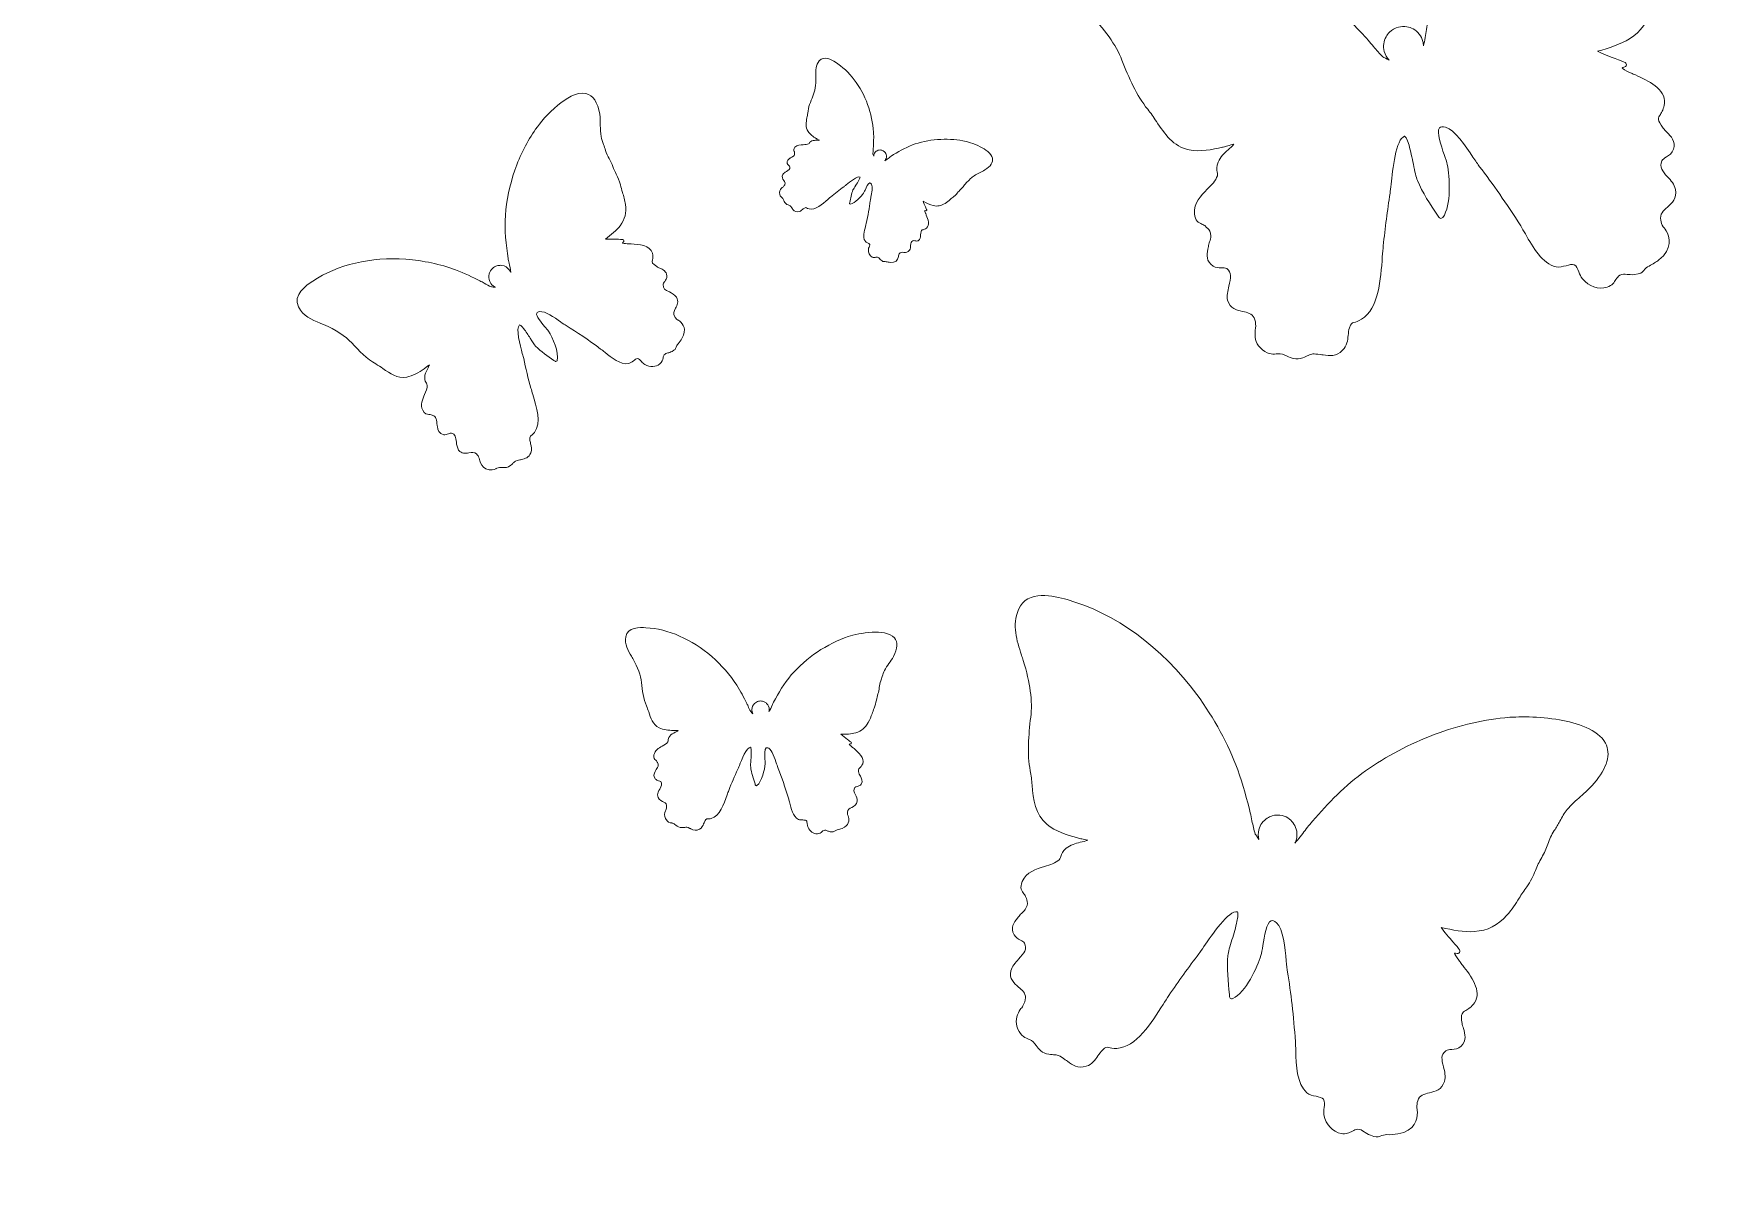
# Model space of a CAD drawing. Extents: x 245 to 764, y -945 to -55.
# Drawn here: x 309.4 to 417.1, y -806.2 to -732.3 of the extents above; entities that cross this region are included whole.
import ezdxf

# ---------------------------------------------------------------- set-up
doc = ezdxf.new("R2010")
doc.units = 0
doc.header["$MEASUREMENT"] = 0
doc.layers.add('Layer 1', color=7, linetype='Continuous', lineweight=0)

msp = doc.modelspace()

# ---------------------------------------------------------------- linework, layer by layer
at = {"layer": 'Layer 1'}
for points, knots in [([(632.82, -55.42), (632.82, -55.42), (373.36, -55.42), (373.36, -55.42), (373.36, -55.42), (244.72, -238.02), (244.72, -238.02), (244.72, -238.02), (244.72, -944.58), (244.72, -944.58), (244.72, -944.58), (764.28, -944.58), (764.28, -944.58), (764.28, -944.58), (764.28, -238.18), (764.28, -238.18), (764.28, -238.18), (632.82, -55.42), (632.82, -55.42)], [0, 0, 0, 0, 1, 1, 1, 2, 2, 2, 3, 3, 3, 4, 4, 4, 5, 5, 5, 6, 6, 6, 6]), ([(414.74, -743.5), (414.47, -743.74), (414.24, -743.95), (414.31, -744.35), (414.34, -744.49), (414.39, -744.63), (414.47, -744.77), (414.47, -744.77), (414.47, -744.77), (414.47, -744.77), (414.48, -744.78), (414.57, -744.87), (414.66, -745.03), (414.88, -745.42), (415.11, -746.18), (414.19, -746.91), (414.02, -747.04), (413.81, -747.17), (413.56, -747.3), (413.42, -747.37), (413.31, -747.47), (413.22, -747.58), (413.22, -747.59), (413.22, -747.59), (413.22, -747.59), (413.09, -747.75), (413.02, -747.8), (412.62, -747.85), (412.42, -747.87), (412.26, -747.85), (412.14, -747.84), (411.97, -747.82), (411.86, -747.8), (411.67, -747.9), (411.57, -747.95), (411.51, -748.05), (411.43, -748.17), (411.32, -748.34), (411.18, -748.56), (410.86, -748.66), (410.3, -748.83), (409.69, -748.63), (409.27, -748.12), (409.16, -747.99), (409.1, -747.83), (409.04, -747.68), (408.96, -747.48), (408.89, -747.3), (408.73, -747.22), (408.62, -747.17), (408.42, -747.22), (408.22, -747.28), (408, -747.33), (407.77, -747.4), (407.57, -747.35), (406.68, -747.15), (406.08, -746.09), (405.59, -745.23), (405.48, -745.05), (405.38, -744.87), (405.29, -744.72), (404.36, -743.26), (403.5, -742.01), (402.64, -740.9), (402.52, -740.74), (402.38, -740.53), (402.21, -740.28), (401.74, -739.57), (401.02, -738.49), (400.45, -738.36), (400.26, -738.32), (400.13, -738.33), (400.06, -738.4), (399.84, -738.65), (400.16, -739.56), (400.36, -740.11), (400.45, -740.37), (400.53, -740.6), (400.56, -740.75), (400.71, -741.54), (400.84, -743.42), (400.27, -744.17), (400.23, -744.22), (400.16, -744.24), (400.1, -744.22), (400.07, -744.21), (400.04, -744.19), (400.02, -744.16), (400.02, -744.16), (399.93, -744.03), (399.93, -744.03), (399.47, -743.34), (398.95, -742.56), (398.63, -741.79), (398.54, -741.59), (398.46, -741.2), (398.37, -740.74), (398.29, -740.34), (398.19, -739.88), (398.09, -739.52), (397.94, -739.03), (397.84, -738.95), (397.82, -738.94), (397.82, -738.94), (397.82, -738.94), (397.81, -738.94), (397.24, -739.07), (397.03, -741.14), (396.94, -742.02), (396.91, -742.27), (396.89, -742.47), (396.87, -742.61), (396.7, -743.71), (396.55, -744.85), (396.43, -746), (396.41, -746.2), (396.39, -746.45), (396.37, -746.7), (396.27, -748.13), (396.14, -750.07), (395.03, -750.73), (394.81, -750.87), (394.65, -750.91), (394.54, -750.94), (394.39, -750.98), (394.35, -750.99), (394.25, -751.28), (394.2, -751.43), (394.18, -751.59), (394.17, -751.77), (394.14, -752.08), (394.1, -752.44), (393.81, -752.73), (393.4, -753.15), (392.99, -753.09), (392.55, -753.03), (392.49, -753.02), (392.44, -753.02), (392.38, -753.01), (391.87, -752.94), (391.86, -752.95), (391.6, -753.06), (391.51, -753.1), (391.4, -753.15), (391.24, -753.21), (390.81, -753.37), (390.5, -753.23), (390.23, -753.1), (390.03, -753.01), (389.86, -752.93), (389.63, -752.95), (389.63, -752.95), (389.63, -752.95), (389.63, -752.95), (389.6, -752.95), (389.56, -752.95), (389.53, -752.96), (389.53, -752.96), (389.53, -752.96), (389.53, -752.96), (389.27, -753), (388.92, -753), (388.49, -752.56), (388.18, -752.25), (388.15, -751.8), (388.17, -751.5), (388.19, -751.39), (388.2, -751.28), (388.21, -751.19), (388.21, -751.19), (388.21, -751.18), (388.21, -751.18), (388.21, -750.98), (388.18, -750.8), (388.11, -750.65), (387.96, -750.35), (387.68, -750.29), (387.36, -750.23), (386.98, -750.15), (386.55, -750.05), (386.4, -749.51), (386.33, -749.23), (386.41, -748.91), (386.48, -748.59), (386.62, -748.06), (386.68, -747.71), (386.34, -747.47), (386.26, -747.42), (386.13, -747.42), (385.99, -747.42), (385.82, -747.42), (385.63, -747.42), (385.47, -747.31), (384.99, -747), (385.06, -746.6), (385.13, -746.22), (385.14, -746.16), (385.15, -746.11), (385.16, -746.05), (385.18, -745.94), (385.21, -745.84), (385.24, -745.74), (385.28, -745.62), (385.32, -745.49), (385.32, -745.38), (385.32, -745.06), (385.23, -744.98), (385.1, -744.86), (385.06, -744.83), (385.02, -744.79), (384.97, -744.74), (384.91, -744.67), (384.84, -744.64), (384.74, -744.6), (384.54, -744.51), (384.29, -744.4), (384.26, -743.93), (384.21, -743.24), (384.68, -742.77), (385.09, -742.35), (385.37, -742.07), (385.63, -741.8), (385.74, -741.49), (385.77, -741.41), (385.75, -741.35), (385.73, -741.25), (385.7, -741.09), (385.66, -740.9), (385.79, -740.6), (385.93, -740.26), (386.18, -740.03), (386.43, -739.81), (386.56, -739.69), (386.68, -739.58), (386.79, -739.45), (386.67, -739.47), (386.53, -739.52), (386.41, -739.56), (386.31, -739.59), (386.21, -739.63), (386.12, -739.64), (386.12, -739.64), (386.07, -739.65), (386.07, -739.65), (385.42, -739.79), (384.6, -739.96), (383.93, -739.82), (382.89, -739.6), (382.34, -738.78), (381.81, -737.98), (381.62, -737.7), (381.45, -737.44), (381.25, -737.2), (380.53, -736.32), (380.03, -735.16), (379.59, -734.04), (379.2, -733.03), (378.49, -732.05), (377.38, -730.96), (377.29, -730.87), (377.19, -730.78), (377.1, -730.69), (376.36, -729.99), (375.6, -729.26), (375.49, -728.13), (375.36, -726.63), (377.16, -726.22), (378.02, -726.02), (381.23, -725.29), (385.08, -725.83), (388.6, -727.49), (390.39, -728.34), (392, -729.39), (393.36, -730.62), (394.14, -731.31), (394.86, -732.08), (395.46, -732.75), (395.57, -732.88), (395.69, -733.02), (395.8, -733.15), (396, -733.39), (396.19, -733.63), (396.41, -733.83), (396.47, -733.86), (396.64, -733.95), (396.81, -734.03), (396.66, -733.88), (396.55, -733.69), (396.49, -733.47), (396.41, -733.13), (396.46, -732.8), (396.61, -732.52), (396.67, -732.42), (396.74, -732.32), (396.83, -732.23), (396.99, -732.08), (397.19, -731.96), (397.42, -731.9), (397.59, -731.86), (397.77, -731.85), (397.94, -731.88), (398.09, -731.9), (398.23, -731.95), (398.36, -732.02), (398.65, -732.19), (398.89, -732.47), (398.98, -732.83), (399, -732.92), (399.02, -733.02), (399.02, -733.12), (399.12, -732.78), (399.17, -732.37), (399.22, -732.06), (399.24, -731.86), (399.27, -731.69), (399.3, -731.55), (399.64, -730.04), (400.05, -728.43), (400.75, -726.94), (401.45, -725.45), (402.42, -723.95), (403.56, -722.62), (404.7, -721.28), (406.02, -720.08), (407.38, -719.17), (408.06, -718.72), (409.32, -718.03), (410.65, -717.58), (411.73, -717.22), (413.19, -716.92), (414.06, -717.5), (414.74, -717.96), (414.95, -718.88), (414.66, -720.22), (414.57, -720.63), (414.42, -721.03), (414.28, -721.41), (414.14, -721.79), (413.99, -722.18), (413.91, -722.58), (413.85, -722.88), (413.85, -723.18), (413.85, -723.51), (413.84, -723.74), (413.84, -723.98), (413.82, -724.23), (413.78, -724.58), (413.82, -724.89), (413.86, -725.23), (413.9, -725.53), (413.95, -725.85), (413.93, -726.2), (413.91, -726.53), (413.93, -726.85), (413.96, -727.15), (414, -727.54), (414.03, -727.95), (413.97, -728.39), (413.93, -728.69), (413.9, -728.99), (413.88, -729.28), (413.85, -729.73), (413.81, -730.19), (413.7, -730.66), (413.49, -731.55), (413.05, -732.19), (412.31, -732.65), (411.72, -733.02), (410.98, -733.25), (410.24, -733.46), (410.54, -733.61), (411.07, -733.82), (411.37, -733.93), (411.67, -734.04), (411.9, -734.13), (412.02, -734.19), (412.09, -734.23), (412.12, -734.32), (412.08, -734.4), (412.06, -734.43), (412.03, -734.45), (411.99, -734.47), (411.89, -734.5), (411.85, -734.53), (411.83, -734.54), (411.87, -734.6), (412.03, -734.7), (412.31, -734.82), (412.35, -734.84), (412.39, -734.85), (412.42, -734.87), (412.5, -734.91), (412.59, -734.95), (412.69, -734.99), (413.47, -735.35), (414.66, -735.89), (414.55, -736.82), (414.51, -737.17), (414.39, -737.37), (414.29, -737.53), (414.14, -737.77), (414.07, -737.88), (414.48, -738.41), (414.54, -738.5), (414.62, -738.58), (414.71, -738.67), (414.97, -738.94), (415.3, -739.27), (415.14, -739.78), (415.06, -740.04), (414.86, -740.16), (414.68, -740.27), (414.55, -740.35), (414.44, -740.42), (414.39, -740.53), (414.21, -740.93), (414.41, -741.18), (414.75, -741.55), (414.97, -741.79), (415.2, -742.04), (415.26, -742.37), (415.37, -742.94), (415.04, -743.24), (414.74, -743.5)], [0, 0, 0, 0, 1, 1, 1, 2, 2, 2, 3, 3, 3, 4, 4, 4, 5, 5, 5, 6, 6, 6, 7, 7, 7, 8, 8, 8, 9, 9, 9, 10, 10, 10, 11, 11, 11, 12, 12, 12, 13, 13, 13, 14, 14, 14, 15, 15, 15, 16, 16, 16, 17, 17, 17, 18, 18, 18, 19, 19, 19, 20, 20, 20, 21, 21, 21, 22, 22, 22, 23, 23, 23, 24, 24, 24, 25, 25, 25, 26, 26, 26, 27, 27, 27, 28, 28, 28, 29, 29, 29, 30, 30, 30, 31, 31, 31, 32, 32, 32, 33, 33, 33, 34, 34, 34, 35, 35, 35, 36, 36, 36, 37, 37, 37, 38, 38, 38, 39, 39, 39, 40, 40, 40, 41, 41, 41, 42, 42, 42, 43, 43, 43, 44, 44, 44, 45, 45, 45, 46, 46, 46, 47, 47, 47, 48, 48, 48, 49, 49, 49, 50, 50, 50, 51, 51, 51, 52, 52, 52, 53, 53, 53, 54, 54, 54, 55, 55, 55, 56, 56, 56, 57, 57, 57, 58, 58, 58, 59, 59, 59, 60, 60, 60, 61, 61, 61, 62, 62, 62, 63, 63, 63, 64, 64, 64, 65, 65, 65, 66, 66, 66, 67, 67, 67, 68, 68, 68, 69, 69, 69, 70, 70, 70, 71, 71, 71, 72, 72, 72, 73, 73, 73, 74, 74, 74, 75, 75, 75, 76, 76, 76, 77, 77, 77, 78, 78, 78, 79, 79, 79, 80, 80, 80, 81, 81, 81, 82, 82, 82, 83, 83, 83, 84, 84, 84, 85, 85, 85, 86, 86, 86, 87, 87, 87, 88, 88, 88, 89, 89, 89, 90, 90, 90, 91, 91, 91, 92, 92, 92, 93, 93, 93, 94, 94, 94, 95, 95, 95, 96, 96, 96, 97, 97, 97, 98, 98, 98, 99, 99, 99, 100, 100, 100, 101, 101, 101, 102, 102, 102, 103, 103, 103, 104, 104, 104, 105, 105, 105, 106, 106, 106, 107, 107, 107, 108, 108, 108, 109, 109, 109, 110, 110, 110, 111, 111, 111, 112, 112, 112, 113, 113, 113, 114, 114, 114, 115, 115, 115, 116, 116, 116, 117, 117, 117, 118, 118, 118, 119, 119, 119, 120, 120, 120, 121, 121, 121, 122, 122, 122, 123, 123, 123, 124, 124, 124, 125, 125, 125, 126, 126, 126, 127, 127, 127, 128, 128, 128, 129, 129, 129, 130, 130, 130, 131, 131, 131, 132, 132, 132, 133, 133, 133, 134, 134, 134, 135, 135, 135, 136, 136, 136, 137, 137, 137, 138, 138, 138, 139, 139, 139, 140, 140, 140, 141, 141, 141, 141]), ([(370.76, -741.11), (370.65, -741.18), (370.52, -741.24), (370.4, -741.3), (370.29, -741.35), (370.17, -741.41), (370.06, -741.48), (369.98, -741.53), (369.91, -741.6), (369.83, -741.67), (369.78, -741.73), (369.73, -741.78), (369.67, -741.83), (369.58, -741.9), (369.52, -741.98), (369.45, -742.07), (369.39, -742.15), (369.33, -742.23), (369.25, -742.3), (369.17, -742.38), (369.1, -742.45), (369.04, -742.53), (368.96, -742.63), (368.88, -742.73), (368.76, -742.81), (368.68, -742.87), (368.61, -742.93), (368.54, -743), (368.43, -743.09), (368.32, -743.19), (368.19, -743.27), (367.94, -743.42), (367.7, -743.47), (367.42, -743.41), (367.21, -743.36), (366.99, -743.24), (366.77, -743.12), (366.81, -743.23), (366.88, -743.39), (366.92, -743.49), (366.96, -743.58), (367, -743.65), (367.01, -743.69), (367.02, -743.72), (367, -743.74), (366.98, -743.75), (366.97, -743.76), (366.95, -743.75), (366.94, -743.75), (366.91, -743.73), (366.9, -743.73), (366.89, -743.73), (366.88, -743.75), (366.9, -743.81), (366.93, -743.9), (366.94, -743.91), (366.95, -743.93), (366.95, -743.94), (366.96, -743.96), (366.97, -743.99), (366.98, -744.02), (367.08, -744.28), (367.23, -744.67), (366.99, -744.86), (366.91, -744.93), (366.83, -744.95), (366.77, -744.96), (366.69, -744.98), (366.65, -744.99), (366.62, -745.2), (366.61, -745.24), (366.61, -745.28), (366.61, -745.32), (366.61, -745.44), (366.61, -745.59), (366.46, -745.67), (366.38, -745.7), (366.31, -745.69), (366.25, -745.67), (366.2, -745.66), (366.16, -745.65), (366.12, -745.67), (365.99, -745.72), (365.98, -745.82), (365.97, -745.98), (365.97, -746.08), (365.96, -746.19), (365.9, -746.28), (365.8, -746.44), (365.66, -746.43), (365.53, -746.42), (365.42, -746.41), (365.32, -746.41), (365.24, -746.52), (365.22, -746.55), (365.2, -746.6), (365.18, -746.65), (365.18, -746.65), (365.18, -746.65), (365.18, -746.65), (365.18, -746.65), (365.18, -746.69), (365.17, -746.75), (365.13, -746.89), (365.01, -747.11), (364.64, -747.07), (364.57, -747.06), (364.49, -747.05), (364.4, -747.02), (364.36, -747), (364.31, -747), (364.26, -747.01), (364.26, -747.01), (364.26, -747.01), (364.26, -747.01), (364.2, -747.01), (364.17, -747.01), (364.07, -746.93), (364.02, -746.89), (363.99, -746.85), (363.96, -746.82), (363.93, -746.78), (363.91, -746.75), (363.84, -746.73), (363.81, -746.72), (363.77, -746.73), (363.73, -746.74), (363.66, -746.75), (363.58, -746.77), (363.48, -746.72), (363.32, -746.63), (363.23, -746.45), (363.25, -746.24), (363.25, -746.18), (363.27, -746.13), (363.29, -746.09), (363.32, -746.02), (363.34, -745.96), (363.33, -745.91), (363.31, -745.87), (363.25, -745.84), (363.2, -745.81), (363.13, -745.77), (363.07, -745.74), (363.03, -745.68), (362.88, -745.43), (362.98, -745.06), (363.06, -744.75), (363.08, -744.69), (363.1, -744.62), (363.11, -744.57), (363.23, -744.03), (363.31, -743.55), (363.37, -743.1), (363.37, -743.04), (363.39, -742.96), (363.41, -742.87), (363.46, -742.6), (363.54, -742.19), (363.44, -742.03), (363.41, -741.98), (363.37, -741.95), (363.34, -741.95), (363.24, -741.96), (363.11, -742.24), (363.03, -742.41), (362.99, -742.49), (362.96, -742.56), (362.93, -742.6), (362.78, -742.81), (362.39, -743.27), (362.09, -743.31), (362.07, -743.31), (362.05, -743.3), (362.04, -743.28), (362.04, -743.27), (362.03, -743.26), (362.04, -743.25), (362.04, -743.25), (362.05, -743.2), (362.05, -743.2), (362.1, -742.94), (362.15, -742.65), (362.25, -742.4), (362.28, -742.34), (362.35, -742.23), (362.43, -742.1), (362.5, -741.99), (362.59, -741.87), (362.64, -741.76), (362.72, -741.62), (362.71, -741.58), (362.71, -741.57), (362.71, -741.57), (362.71, -741.57), (362.71, -741.57), (362.55, -741.47), (362.04, -741.89), (361.82, -742.07), (361.76, -742.12), (361.71, -742.16), (361.67, -742.19), (361.38, -742.4), (361.09, -742.63), (360.81, -742.86), (360.75, -742.9), (360.7, -742.95), (360.63, -743.01), (360.29, -743.31), (359.82, -743.72), (359.42, -743.62), (359.34, -743.6), (359.3, -743.58), (359.26, -743.56), (359.22, -743.53), (359.21, -743.53), (359.12, -743.57), (359.07, -743.59), (359.03, -743.63), (358.99, -743.66), (358.91, -743.73), (358.83, -743.8), (358.69, -743.8), (358.5, -743.8), (358.42, -743.7), (358.34, -743.59), (358.33, -743.57), (358.32, -743.56), (358.31, -743.54), (358.2, -743.41), (358.2, -743.41), (358.12, -743.38), (358.09, -743.37), (358.05, -743.35), (358, -743.33), (357.87, -743.27), (357.83, -743.17), (357.8, -743.08), (357.77, -743.01), (357.75, -742.96), (357.69, -742.91), (357.69, -742.91), (357.69, -742.91), (357.69, -742.91), (357.69, -742.9), (357.68, -742.9), (357.67, -742.89), (357.67, -742.89), (357.67, -742.89), (357.67, -742.89), (357.6, -742.84), (357.52, -742.76), (357.52, -742.56), (357.52, -742.42), (357.62, -742.31), (357.69, -742.25), (357.72, -742.23), (357.74, -742.21), (357.77, -742.19), (357.77, -742.19), (357.77, -742.19), (357.77, -742.19), (357.81, -742.14), (357.85, -742.09), (357.87, -742.04), (357.9, -741.94), (357.85, -741.87), (357.79, -741.78), (357.72, -741.67), (357.65, -741.56), (357.73, -741.4), (357.78, -741.32), (357.87, -741.26), (357.96, -741.21), (358.11, -741.12), (358.2, -741.05), (358.18, -740.92), (358.18, -740.89), (358.15, -740.86), (358.11, -740.83), (358.07, -740.79), (358.03, -740.75), (358.02, -740.69), (357.98, -740.51), (358.08, -740.44), (358.19, -740.36), (358.2, -740.35), (358.22, -740.34), (358.23, -740.33), (358.26, -740.31), (358.29, -740.3), (358.32, -740.28), (358.36, -740.26), (358.39, -740.24), (358.42, -740.22), (358.49, -740.14), (358.49, -740.11), (358.49, -740.05), (358.49, -740.03), (358.48, -740.01), (358.49, -739.99), (358.49, -739.96), (358.48, -739.94), (358.47, -739.91), (358.44, -739.84), (358.41, -739.76), (358.51, -739.65), (358.65, -739.48), (358.86, -739.48), (359.05, -739.48), (359.18, -739.47), (359.3, -739.47), (359.39, -739.43), (359.42, -739.41), (359.43, -739.4), (359.45, -739.37), (359.47, -739.33), (359.51, -739.28), (359.6, -739.24), (359.71, -739.19), (359.82, -739.2), (359.93, -739.2), (359.98, -739.2), (360.04, -739.21), (360.09, -739.2), (360.06, -739.18), (360.01, -739.16), (359.98, -739.14), (359.95, -739.12), (359.92, -739.11), (359.9, -739.09), (359.9, -739.09), (359.88, -739.08), (359.88, -739.08), (359.7, -738.97), (359.48, -738.82), (359.36, -738.64), (359.17, -738.35), (359.23, -738.04), (359.29, -737.74), (359.31, -737.64), (359.33, -737.54), (359.34, -737.44), (359.37, -737.08), (359.52, -736.7), (359.67, -736.35), (359.81, -736.03), (359.87, -735.65), (359.86, -735.15), (359.86, -735.11), (359.86, -735.07), (359.86, -735.02), (359.85, -734.7), (359.84, -734.36), (360.08, -734.08), (360.38, -733.71), (360.88, -734.02), (361.12, -734.17), (362.02, -734.73), (362.77, -735.72), (363.2, -736.89), (363.41, -737.49), (363.54, -738.09), (363.58, -738.67), (363.6, -739.01), (363.58, -739.34), (363.57, -739.63), (363.57, -739.69), (363.56, -739.74), (363.56, -739.8), (363.55, -739.9), (363.54, -740), (363.54, -740.09), (363.55, -740.11), (363.57, -740.17), (363.59, -740.23), (363.59, -740.16), (363.61, -740.09), (363.64, -740.03), (363.7, -739.93), (363.79, -739.87), (363.88, -739.84), (363.92, -739.83), (363.96, -739.82), (364, -739.82), (364.07, -739.82), (364.14, -739.84), (364.21, -739.88), (364.26, -739.91), (364.3, -739.95), (364.33, -739.99), (364.36, -740.03), (364.38, -740.07), (364.39, -740.12), (364.42, -740.22), (364.41, -740.34), (364.35, -740.44), (364.34, -740.47), (364.32, -740.49), (364.3, -740.52), (364.4, -740.46), (364.5, -740.38), (364.58, -740.32), (364.63, -740.28), (364.68, -740.25), (364.71, -740.22), (365.13, -739.96), (365.59, -739.68), (366.08, -739.5), (366.58, -739.32), (367.14, -739.2), (367.7, -739.15), (368.26, -739.11), (368.83, -739.13), (369.34, -739.23), (369.6, -739.28), (370.04, -739.41), (370.45, -739.61), (370.77, -739.77), (371.17, -740.03), (371.24, -740.36), (371.29, -740.62), (371.13, -740.87), (370.76, -741.11)], [0, 0, 0, 0, 1, 1, 1, 2, 2, 2, 3, 3, 3, 4, 4, 4, 5, 5, 5, 6, 6, 6, 7, 7, 7, 8, 8, 8, 9, 9, 9, 10, 10, 10, 11, 11, 11, 12, 12, 12, 13, 13, 13, 14, 14, 14, 15, 15, 15, 16, 16, 16, 17, 17, 17, 18, 18, 18, 19, 19, 19, 20, 20, 20, 21, 21, 21, 22, 22, 22, 23, 23, 23, 24, 24, 24, 25, 25, 25, 26, 26, 26, 27, 27, 27, 28, 28, 28, 29, 29, 29, 30, 30, 30, 31, 31, 31, 32, 32, 32, 33, 33, 33, 34, 34, 34, 35, 35, 35, 36, 36, 36, 37, 37, 37, 38, 38, 38, 39, 39, 39, 40, 40, 40, 41, 41, 41, 42, 42, 42, 43, 43, 43, 44, 44, 44, 45, 45, 45, 46, 46, 46, 47, 47, 47, 48, 48, 48, 49, 49, 49, 50, 50, 50, 51, 51, 51, 52, 52, 52, 53, 53, 53, 54, 54, 54, 55, 55, 55, 56, 56, 56, 57, 57, 57, 58, 58, 58, 59, 59, 59, 60, 60, 60, 61, 61, 61, 62, 62, 62, 63, 63, 63, 64, 64, 64, 65, 65, 65, 66, 66, 66, 67, 67, 67, 68, 68, 68, 69, 69, 69, 70, 70, 70, 71, 71, 71, 72, 72, 72, 73, 73, 73, 74, 74, 74, 75, 75, 75, 76, 76, 76, 77, 77, 77, 78, 78, 78, 79, 79, 79, 80, 80, 80, 81, 81, 81, 82, 82, 82, 83, 83, 83, 84, 84, 84, 85, 85, 85, 86, 86, 86, 87, 87, 87, 88, 88, 88, 89, 89, 89, 90, 90, 90, 91, 91, 91, 92, 92, 92, 93, 93, 93, 94, 94, 94, 95, 95, 95, 96, 96, 96, 97, 97, 97, 98, 98, 98, 99, 99, 99, 100, 100, 100, 101, 101, 101, 102, 102, 102, 103, 103, 103, 104, 104, 104, 105, 105, 105, 106, 106, 106, 107, 107, 107, 108, 108, 108, 109, 109, 109, 110, 110, 110, 111, 111, 111, 112, 112, 112, 113, 113, 113, 114, 114, 114, 115, 115, 115, 116, 116, 116, 117, 117, 117, 118, 118, 118, 119, 119, 119, 120, 120, 120, 121, 121, 121, 122, 122, 122, 123, 123, 123, 124, 124, 124, 125, 125, 125, 126, 126, 126, 127, 127, 127, 128, 128, 128, 129, 129, 129, 130, 130, 130, 131, 131, 131, 132, 132, 132, 133, 133, 133, 134, 134, 134, 135, 135, 135, 136, 136, 136, 137, 137, 137, 138, 138, 138, 139, 139, 139, 140, 140, 140, 141, 141, 141, 141]), ([(345.99, -752.65), (345.19, -752.05), (344.47, -751.56), (343.77, -751.14), (343.68, -751.09), (343.55, -751), (343.41, -750.9), (343.01, -750.62), (342.4, -750.19), (342.07, -750.24), (341.95, -750.25), (341.89, -750.29), (341.87, -750.34), (341.8, -750.52), (342.17, -750.94), (342.38, -751.2), (342.49, -751.32), (342.58, -751.42), (342.63, -751.5), (342.87, -751.89), (343.33, -752.87), (343.18, -753.4), (343.17, -753.43), (343.14, -753.46), (343.1, -753.46), (343.08, -753.46), (343.06, -753.45), (343.05, -753.44), (343.05, -753.44), (342.97, -753.39), (342.97, -753.39), (342.58, -753.12), (342.14, -752.81), (341.8, -752.46), (341.72, -752.37), (341.59, -752.18), (341.45, -751.95), (341.32, -751.75), (341.17, -751.52), (341.04, -751.35), (340.86, -751.12), (340.79, -751.1), (340.77, -751.1), (340.77, -751.1), (340.77, -751.1), (340.77, -751.1), (340.49, -751.29), (340.81, -752.44), (340.94, -752.93), (340.98, -753.08), (341.01, -753.19), (341.03, -753.27), (341.16, -753.89), (341.32, -754.54), (341.5, -755.18), (341.53, -755.29), (341.57, -755.43), (341.61, -755.57), (341.86, -756.36), (342.19, -757.43), (341.73, -758.02), (341.64, -758.14), (341.57, -758.19), (341.51, -758.23), (341.44, -758.28), (341.42, -758.29), (341.43, -758.47), (341.43, -758.57), (341.46, -758.66), (341.48, -758.75), (341.53, -758.93), (341.59, -759.13), (341.49, -759.34), (341.36, -759.66), (341.12, -759.71), (340.88, -759.77), (340.84, -759.78), (340.81, -759.78), (340.78, -759.79), (340.49, -759.86), (340.49, -759.87), (340.37, -759.98), (340.33, -760.02), (340.28, -760.07), (340.21, -760.14), (340.01, -760.31), (339.82, -760.3), (339.64, -760.29), (339.52, -760.28), (339.41, -760.28), (339.29, -760.33), (339.29, -760.33), (339.29, -760.33), (339.29, -760.33), (339.27, -760.34), (339.26, -760.35), (339.24, -760.36), (339.24, -760.36), (339.24, -760.36), (339.24, -760.36), (339.11, -760.43), (338.92, -760.51), (338.59, -760.36), (338.37, -760.26), (338.25, -760.02), (338.2, -759.86), (338.19, -759.79), (338.17, -759.74), (338.16, -759.68), (338.16, -759.68), (338.16, -759.68), (338.16, -759.68), (338.12, -759.57), (338.06, -759.48), (337.99, -759.41), (337.85, -759.28), (337.69, -759.31), (337.5, -759.34), (337.28, -759.38), (337.03, -759.42), (336.84, -759.16), (336.74, -759.02), (336.71, -758.83), (336.69, -758.65), (336.65, -758.33), (336.61, -758.13), (336.38, -758.07), (336.33, -758.06), (336.26, -758.09), (336.18, -758.12), (336.09, -758.15), (335.98, -758.19), (335.88, -758.17), (335.55, -758.1), (335.51, -757.87), (335.47, -757.65), (335.46, -757.62), (335.45, -757.59), (335.45, -757.55), (335.43, -757.49), (335.43, -757.43), (335.43, -757.37), (335.42, -757.3), (335.42, -757.22), (335.39, -757.16), (335.33, -756.99), (335.27, -756.97), (335.17, -756.93), (335.14, -756.92), (335.11, -756.91), (335.07, -756.89), (335.03, -756.87), (334.98, -756.86), (334.92, -756.86), (334.8, -756.86), (334.64, -756.85), (334.52, -756.6), (334.35, -756.24), (334.51, -755.89), (334.64, -755.58), (334.73, -755.37), (334.82, -755.17), (334.81, -754.99), (334.81, -754.93), (334.79, -754.9), (334.76, -754.85), (334.71, -754.78), (334.65, -754.68), (334.65, -754.49), (334.66, -754.28), (334.74, -754.11), (334.83, -753.94), (334.88, -753.85), (334.92, -753.76), (334.95, -753.67), (334.89, -753.71), (334.82, -753.76), (334.77, -753.8), (334.72, -753.85), (334.67, -753.88), (334.63, -753.91), (334.63, -753.91), (334.61, -753.93), (334.61, -753.93), (334.28, -754.14), (333.88, -754.4), (333.49, -754.46), (332.88, -754.56), (332.42, -754.23), (331.96, -753.91), (331.81, -753.8), (331.66, -753.7), (331.5, -753.61), (330.93, -753.29), (330.42, -752.77), (329.95, -752.26), (329.53, -751.8), (328.95, -751.42), (328.12, -751.06), (328.05, -751.03), (327.98, -751.01), (327.92, -750.98), (327.37, -750.75), (326.81, -750.52), (326.52, -749.93), (326.13, -749.16), (327.02, -748.56), (327.44, -748.27), (329.01, -747.21), (331.19, -746.7), (333.43, -746.86), (334.57, -746.95), (335.65, -747.18), (336.64, -747.55), (337.21, -747.76), (337.75, -748.03), (338.21, -748.26), (338.3, -748.3), (338.4, -748.35), (338.48, -748.41), (338.64, -748.49), (338.79, -748.58), (338.95, -748.64), (338.99, -748.65), (339.1, -748.66), (339.21, -748.67), (339.1, -748.62), (339, -748.54), (338.92, -748.43), (338.8, -748.27), (338.76, -748.08), (338.79, -747.9), (338.8, -747.83), (338.82, -747.76), (338.85, -747.69), (338.9, -747.58), (338.98, -747.47), (339.09, -747.4), (339.18, -747.33), (339.27, -747.29), (339.37, -747.27), (339.45, -747.26), (339.54, -747.25), (339.62, -747.26), (339.82, -747.29), (340, -747.39), (340.12, -747.57), (340.16, -747.61), (340.18, -747.66), (340.21, -747.71), (340.19, -747.51), (340.13, -747.28), (340.09, -747.11), (340.07, -746.99), (340.04, -746.89), (340.03, -746.82), (339.9, -745.93), (339.78, -744.98), (339.85, -744.03), (339.92, -743.08), (340.13, -742.08), (340.46, -741.13), (340.8, -740.16), (341.26, -739.25), (341.8, -738.48), (342.06, -738.09), (342.6, -737.46), (343.23, -736.94), (343.73, -736.52), (344.45, -736.05), (345.04, -736.19), (345.5, -736.29), (345.8, -736.74), (345.93, -737.52), (345.97, -737.76), (345.97, -738.01), (345.97, -738.24), (345.98, -738.48), (345.98, -738.72), (346.02, -738.95), (346.05, -739.12), (346.11, -739.29), (346.18, -739.46), (346.22, -739.59), (346.27, -739.72), (346.31, -739.85), (346.36, -740.05), (346.45, -740.21), (346.54, -740.38), (346.63, -740.54), (346.72, -740.7), (346.78, -740.89), (346.84, -741.07), (346.92, -741.24), (347, -741.39), (347.1, -741.6), (347.2, -741.81), (347.26, -742.06), (347.3, -742.23), (347.35, -742.4), (347.4, -742.56), (347.47, -742.8), (347.55, -743.06), (347.59, -743.34), (347.66, -743.86), (347.56, -744.29), (347.25, -744.7), (347.01, -745.02), (346.66, -745.29), (346.31, -745.56), (346.5, -745.58), (346.83, -745.58), (347.02, -745.58), (347.2, -745.58), (347.35, -745.58), (347.42, -745.59), (347.46, -745.59), (347.5, -745.63), (347.49, -745.68), (347.49, -745.71), (347.48, -745.72), (347.46, -745.74), (347.42, -745.78), (347.4, -745.8), (347.39, -745.81), (347.43, -745.84), (347.53, -745.85), (347.7, -745.86), (347.73, -745.86), (347.76, -745.86), (347.78, -745.87), (347.83, -745.87), (347.88, -745.87), (347.95, -745.88), (348.44, -745.9), (349.19, -745.95), (349.33, -746.47), (349.38, -746.66), (349.35, -746.8), (349.33, -746.91), (349.3, -747.07), (349.29, -747.14), (349.62, -747.34), (349.67, -747.38), (349.73, -747.4), (349.8, -747.43), (350, -747.52), (350.24, -747.63), (350.26, -747.94), (350.27, -748.09), (350.19, -748.2), (350.12, -748.3), (350.06, -748.37), (350.02, -748.43), (350.01, -748.5), (350, -748.75), (350.16, -748.85), (350.42, -748.97), (350.59, -749.06), (350.76, -749.14), (350.87, -749.31), (351.04, -749.59), (350.93, -749.82), (350.82, -750.02), (350.73, -750.21), (350.64, -750.37), (350.77, -750.57), (350.81, -750.64), (350.87, -750.7), (350.94, -750.76), (350.94, -750.76), (350.94, -750.76), (350.94, -750.76), (350.95, -750.76), (351.01, -750.8), (351.09, -750.86), (351.29, -751.02), (351.58, -751.38), (351.23, -751.97), (351.17, -752.08), (351.09, -752.19), (350.98, -752.31), (350.92, -752.38), (350.88, -752.45), (350.85, -752.54), (350.85, -752.54), (350.85, -752.54), (350.85, -752.54), (350.82, -752.65), (350.79, -752.69), (350.59, -752.8), (350.48, -752.86), (350.4, -752.88), (350.33, -752.9), (350.23, -752.92), (350.17, -752.94), (350.09, -753.03), (350.05, -753.08), (350.03, -753.14), (350.02, -753.22), (349.99, -753.34), (349.96, -753.49), (349.81, -753.61), (349.55, -753.82), (349.17, -753.83), (348.84, -753.64), (348.76, -753.6), (348.69, -753.53), (348.63, -753.46), (348.54, -753.37), (348.46, -753.28), (348.37, -753.27), (348.29, -753.27), (348.2, -753.34), (348.1, -753.41), (348, -753.49), (347.89, -753.57), (347.77, -753.59), (347.25, -753.66), (346.7, -753.22), (346.26, -752.86), (346.17, -752.78), (346.08, -752.71), (345.99, -752.65)], [0, 0, 0, 0, 1, 1, 1, 2, 2, 2, 3, 3, 3, 4, 4, 4, 5, 5, 5, 6, 6, 6, 7, 7, 7, 8, 8, 8, 9, 9, 9, 10, 10, 10, 11, 11, 11, 12, 12, 12, 13, 13, 13, 14, 14, 14, 15, 15, 15, 16, 16, 16, 17, 17, 17, 18, 18, 18, 19, 19, 19, 20, 20, 20, 21, 21, 21, 22, 22, 22, 23, 23, 23, 24, 24, 24, 25, 25, 25, 26, 26, 26, 27, 27, 27, 28, 28, 28, 29, 29, 29, 30, 30, 30, 31, 31, 31, 32, 32, 32, 33, 33, 33, 34, 34, 34, 35, 35, 35, 36, 36, 36, 37, 37, 37, 38, 38, 38, 39, 39, 39, 40, 40, 40, 41, 41, 41, 42, 42, 42, 43, 43, 43, 44, 44, 44, 45, 45, 45, 46, 46, 46, 47, 47, 47, 48, 48, 48, 49, 49, 49, 50, 50, 50, 51, 51, 51, 52, 52, 52, 53, 53, 53, 54, 54, 54, 55, 55, 55, 56, 56, 56, 57, 57, 57, 58, 58, 58, 59, 59, 59, 60, 60, 60, 61, 61, 61, 62, 62, 62, 63, 63, 63, 64, 64, 64, 65, 65, 65, 66, 66, 66, 67, 67, 67, 68, 68, 68, 69, 69, 69, 70, 70, 70, 71, 71, 71, 72, 72, 72, 73, 73, 73, 74, 74, 74, 75, 75, 75, 76, 76, 76, 77, 77, 77, 78, 78, 78, 79, 79, 79, 80, 80, 80, 81, 81, 81, 82, 82, 82, 83, 83, 83, 84, 84, 84, 85, 85, 85, 86, 86, 86, 87, 87, 87, 88, 88, 88, 89, 89, 89, 90, 90, 90, 91, 91, 91, 92, 92, 92, 93, 93, 93, 94, 94, 94, 95, 95, 95, 96, 96, 96, 97, 97, 97, 98, 98, 98, 99, 99, 99, 100, 100, 100, 101, 101, 101, 102, 102, 102, 103, 103, 103, 104, 104, 104, 105, 105, 105, 106, 106, 106, 107, 107, 107, 108, 108, 108, 109, 109, 109, 110, 110, 110, 111, 111, 111, 112, 112, 112, 113, 113, 113, 114, 114, 114, 115, 115, 115, 116, 116, 116, 117, 117, 117, 118, 118, 118, 119, 119, 119, 120, 120, 120, 121, 121, 121, 122, 122, 122, 123, 123, 123, 124, 124, 124, 125, 125, 125, 126, 126, 126, 127, 127, 127, 128, 128, 128, 129, 129, 129, 130, 130, 130, 131, 131, 131, 132, 132, 132, 133, 133, 133, 134, 134, 134, 135, 135, 135, 136, 136, 136, 137, 137, 137, 138, 138, 138, 139, 139, 139, 140, 140, 140, 141, 141, 141, 141]), ([(410.01, -780.64), (409.75, -780.96), (409.44, -781.23), (409.14, -781.49), (408.85, -781.75), (408.54, -782.02), (408.29, -782.32), (408.1, -782.55), (407.96, -782.81), (407.81, -783.08), (407.7, -783.28), (407.59, -783.49), (407.45, -783.68), (407.26, -783.96), (407.15, -784.25), (407.04, -784.56), (406.93, -784.84), (406.82, -785.13), (406.64, -785.42), (406.48, -785.69), (406.36, -785.98), (406.24, -786.25), (406.09, -786.6), (405.93, -786.96), (405.68, -787.31), (405.5, -787.55), (405.34, -787.8), (405.19, -788.03), (404.96, -788.4), (404.72, -788.78), (404.4, -789.13), (403.82, -789.8), (403.15, -790.13), (402.3, -790.19), (401.63, -790.24), (400.89, -790.09), (400.17, -789.93), (400.35, -790.2), (400.71, -790.62), (400.92, -790.85), (401.12, -791.09), (401.28, -791.27), (401.35, -791.37), (401.39, -791.44), (401.38, -791.53), (401.3, -791.58), (401.27, -791.6), (401.24, -791.6), (401.2, -791.6), (401.1, -791.58), (401.05, -791.58), (401.02, -791.59), (401.04, -791.66), (401.13, -791.81), (401.31, -792.04), (401.34, -792.08), (401.36, -792.11), (401.38, -792.14), (401.43, -792.21), (401.49, -792.28), (401.55, -792.37), (402.06, -793.03), (402.83, -794.04), (402.31, -794.78), (402.12, -795.06), (401.92, -795.17), (401.76, -795.27), (401.52, -795.41), (401.41, -795.47), (401.51, -796.11), (401.53, -796.21), (401.56, -796.32), (401.6, -796.44), (401.7, -796.79), (401.82, -797.22), (401.45, -797.58), (401.27, -797.76), (401.04, -797.78), (400.84, -797.79), (400.69, -797.8), (400.56, -797.8), (400.46, -797.88), (400.13, -798.14), (400.19, -798.44), (400.31, -798.91), (400.39, -799.22), (400.47, -799.54), (400.37, -799.85), (400.2, -800.39), (399.78, -800.49), (399.41, -800.58), (399.07, -800.66), (398.77, -800.73), (398.65, -801.1), (398.61, -801.24), (398.59, -801.38), (398.6, -801.54), (398.6, -801.54), (398.6, -801.54), (398.6, -801.54), (398.6, -801.55), (398.63, -801.67), (398.63, -801.84), (398.64, -802.28), (398.5, -803.03), (397.37, -803.23), (397.16, -803.27), (396.93, -803.29), (396.65, -803.28), (396.51, -803.28), (396.36, -803.31), (396.23, -803.37), (396.23, -803.37), (396.23, -803.37), (396.23, -803.37), (396.05, -803.45), (395.96, -803.46), (395.6, -803.32), (395.41, -803.25), (395.29, -803.16), (395.19, -803.09), (395.06, -803), (394.97, -802.93), (394.77, -802.93), (394.66, -802.93), (394.56, -802.98), (394.44, -803.05), (394.26, -803.15), (394.04, -803.27), (393.72, -803.21), (393.17, -803.1), (392.74, -802.64), (392.61, -802.01), (392.58, -801.85), (392.6, -801.69), (392.62, -801.53), (392.64, -801.33), (392.66, -801.14), (392.57, -801), (392.49, -800.9), (392.29, -800.86), (392.1, -800.81), (391.89, -800.76), (391.67, -800.71), (391.51, -800.58), (390.85, -800), (390.82, -798.81), (390.79, -797.86), (390.79, -797.65), (390.78, -797.46), (390.77, -797.29), (390.65, -795.61), (390.48, -794.14), (390.26, -792.8), (390.23, -792.62), (390.2, -792.37), (390.17, -792.08), (390.1, -791.26), (389.98, -790.01), (389.55, -789.63), (389.41, -789.51), (389.29, -789.46), (389.2, -789.49), (388.9, -789.6), (388.76, -790.53), (388.67, -791.08), (388.63, -791.35), (388.59, -791.58), (388.55, -791.73), (388.32, -792.47), (387.57, -794.13), (386.73, -794.51), (386.68, -794.54), (386.61, -794.53), (386.56, -794.48), (386.54, -794.45), (386.53, -794.42), (386.53, -794.39), (386.53, -794.39), (386.51, -794.24), (386.51, -794.24), (386.43, -793.44), (386.35, -792.53), (386.42, -791.73), (386.44, -791.52), (386.55, -791.15), (386.68, -790.72), (386.8, -790.33), (386.93, -789.89), (387, -789.54), (387.1, -789.05), (387.05, -788.94), (387.04, -788.92), (387.03, -788.92), (387.03, -788.92), (387.03, -788.92), (386.49, -788.77), (385.36, -790.44), (384.87, -791.15), (384.74, -791.35), (384.63, -791.52), (384.55, -791.62), (383.89, -792.48), (383.24, -793.39), (382.61, -794.32), (382.5, -794.48), (382.38, -794.68), (382.24, -794.89), (381.51, -796.06), (380.5, -797.66), (379.25, -797.72), (379, -797.73), (378.85, -797.7), (378.73, -797.67), (378.59, -797.63), (378.55, -797.63), (378.33, -797.83), (378.22, -797.93), (378.13, -798.07), (378.04, -798.21), (377.87, -798.46), (377.67, -798.75), (377.29, -798.87), (376.74, -799.04), (376.42, -798.8), (376.07, -798.55), (376.03, -798.51), (375.99, -798.48), (375.94, -798.45), (375.53, -798.16), (375.52, -798.16), (375.25, -798.13), (375.16, -798.13), (375.04, -798.12), (374.87, -798.09), (374.43, -798.04), (374.23, -797.77), (374.06, -797.54), (373.93, -797.37), (373.82, -797.22), (373.62, -797.14), (373.62, -797.14), (373.62, -797.14), (373.62, -797.14), (373.59, -797.12), (373.56, -797.11), (373.52, -797.1), (373.52, -797.1), (373.52, -797.1), (373.52, -797.1), (373.29, -797.01), (372.98, -796.85), (372.82, -796.28), (372.7, -795.88), (372.88, -795.47), (373.03, -795.22), (373.1, -795.14), (373.16, -795.06), (373.21, -794.98), (373.21, -794.98), (373.21, -794.98), (373.21, -794.98), (373.31, -794.81), (373.36, -794.64), (373.37, -794.47), (373.38, -794.15), (373.17, -793.97), (372.93, -793.77), (372.64, -793.53), (372.31, -793.25), (372.43, -792.72), (372.5, -792.44), (372.72, -792.2), (372.93, -791.97), (373.29, -791.58), (373.49, -791.31), (373.31, -790.94), (373.28, -790.86), (373.16, -790.8), (373.04, -790.74), (372.9, -790.66), (372.73, -790.57), (372.64, -790.41), (372.38, -789.92), (372.62, -789.62), (372.86, -789.32), (372.89, -789.28), (372.93, -789.23), (372.96, -789.19), (373.02, -789.11), (373.1, -789.03), (373.17, -788.97), (373.26, -788.87), (373.35, -788.79), (373.4, -788.69), (373.55, -788.42), (373.51, -788.31), (373.45, -788.15), (373.44, -788.1), (373.42, -788.04), (373.4, -787.98), (373.38, -787.9), (373.33, -787.83), (373.27, -787.76), (373.14, -787.59), (372.98, -787.38), (373.16, -786.96), (373.44, -786.35), (374.05, -786.16), (374.6, -786), (374.96, -785.88), (375.31, -785.78), (375.54, -785.56), (375.61, -785.5), (375.62, -785.44), (375.65, -785.35), (375.7, -785.2), (375.75, -785.02), (376, -784.82), (376.27, -784.6), (376.59, -784.52), (376.9, -784.44), (377.07, -784.4), (377.23, -784.36), (377.38, -784.3), (377.26, -784.26), (377.12, -784.24), (377.01, -784.22), (376.9, -784.2), (376.8, -784.18), (376.72, -784.16), (376.72, -784.16), (376.67, -784.14), (376.67, -784.14), (376.05, -783.96), (375.28, -783.73), (374.77, -783.3), (373.98, -782.64), (373.88, -781.68), (373.8, -780.75), (373.77, -780.43), (373.74, -780.13), (373.68, -779.83), (373.47, -778.75), (373.57, -777.53), (373.71, -776.38), (373.83, -775.33), (373.68, -774.17), (373.23, -772.73), (373.19, -772.61), (373.15, -772.49), (373.11, -772.37), (372.81, -771.43), (372.49, -770.46), (372.92, -769.44), (373.49, -768.1), (375.22, -768.58), (376.05, -768.8), (379.12, -769.65), (382.17, -771.87), (384.41, -774.91), (385.55, -776.46), (386.44, -778.09), (387.05, -779.76), (387.39, -780.72), (387.65, -781.7), (387.86, -782.54), (387.9, -782.71), (387.94, -782.88), (387.97, -783.05), (388.03, -783.34), (388.08, -783.64), (388.18, -783.91), (388.21, -783.96), (388.32, -784.12), (388.42, -784.26), (388.37, -784.06), (388.36, -783.85), (388.41, -783.63), (388.49, -783.31), (388.69, -783.05), (388.95, -782.88), (389.05, -782.82), (389.16, -782.77), (389.27, -782.74), (389.48, -782.67), (389.7, -782.67), (389.92, -782.72), (390.09, -782.76), (390.25, -782.84), (390.38, -782.94), (390.5, -783.03), (390.59, -783.14), (390.67, -783.26), (390.85, -783.53), (390.92, -783.88), (390.83, -784.23), (390.81, -784.32), (390.78, -784.41), (390.73, -784.49), (390.97, -784.25), (391.21, -783.92), (391.39, -783.68), (391.5, -783.52), (391.6, -783.39), (391.69, -783.29), (392.67, -782.15), (393.76, -780.96), (395.05, -780.01), (396.33, -779.06), (397.85, -778.23), (399.42, -777.61), (401.02, -776.98), (402.7, -776.57), (404.27, -776.41), (405.06, -776.33), (406.46, -776.32), (407.8, -776.55), (408.89, -776.74), (410.28, -777.15), (410.75, -778.05), (411.12, -778.76), (410.87, -779.63), (410.01, -780.64)], [0, 0, 0, 0, 1, 1, 1, 2, 2, 2, 3, 3, 3, 4, 4, 4, 5, 5, 5, 6, 6, 6, 7, 7, 7, 8, 8, 8, 9, 9, 9, 10, 10, 10, 11, 11, 11, 12, 12, 12, 13, 13, 13, 14, 14, 14, 15, 15, 15, 16, 16, 16, 17, 17, 17, 18, 18, 18, 19, 19, 19, 20, 20, 20, 21, 21, 21, 22, 22, 22, 23, 23, 23, 24, 24, 24, 25, 25, 25, 26, 26, 26, 27, 27, 27, 28, 28, 28, 29, 29, 29, 30, 30, 30, 31, 31, 31, 32, 32, 32, 33, 33, 33, 34, 34, 34, 35, 35, 35, 36, 36, 36, 37, 37, 37, 38, 38, 38, 39, 39, 39, 40, 40, 40, 41, 41, 41, 42, 42, 42, 43, 43, 43, 44, 44, 44, 45, 45, 45, 46, 46, 46, 47, 47, 47, 48, 48, 48, 49, 49, 49, 50, 50, 50, 51, 51, 51, 52, 52, 52, 53, 53, 53, 54, 54, 54, 55, 55, 55, 56, 56, 56, 57, 57, 57, 58, 58, 58, 59, 59, 59, 60, 60, 60, 61, 61, 61, 62, 62, 62, 63, 63, 63, 64, 64, 64, 65, 65, 65, 66, 66, 66, 67, 67, 67, 68, 68, 68, 69, 69, 69, 70, 70, 70, 71, 71, 71, 72, 72, 72, 73, 73, 73, 74, 74, 74, 75, 75, 75, 76, 76, 76, 77, 77, 77, 78, 78, 78, 79, 79, 79, 80, 80, 80, 81, 81, 81, 82, 82, 82, 83, 83, 83, 84, 84, 84, 85, 85, 85, 86, 86, 86, 87, 87, 87, 88, 88, 88, 89, 89, 89, 90, 90, 90, 91, 91, 91, 92, 92, 92, 93, 93, 93, 94, 94, 94, 95, 95, 95, 96, 96, 96, 97, 97, 97, 98, 98, 98, 99, 99, 99, 100, 100, 100, 101, 101, 101, 102, 102, 102, 103, 103, 103, 104, 104, 104, 105, 105, 105, 106, 106, 106, 107, 107, 107, 108, 108, 108, 109, 109, 109, 110, 110, 110, 111, 111, 111, 112, 112, 112, 113, 113, 113, 114, 114, 114, 115, 115, 115, 116, 116, 116, 117, 117, 117, 118, 118, 118, 119, 119, 119, 120, 120, 120, 121, 121, 121, 122, 122, 122, 123, 123, 123, 124, 124, 124, 125, 125, 125, 126, 126, 126, 127, 127, 127, 128, 128, 128, 129, 129, 129, 130, 130, 130, 131, 131, 131, 132, 132, 132, 133, 133, 133, 134, 134, 134, 135, 135, 135, 136, 136, 136, 137, 137, 137, 138, 138, 138, 139, 139, 139, 140, 140, 140, 141, 141, 141, 141]), ([(364.86, -772.47), (364.78, -772.63), (364.67, -772.78), (364.57, -772.92), (364.46, -773.07), (364.36, -773.21), (364.28, -773.37), (364.22, -773.49), (364.18, -773.61), (364.14, -773.75), (364.11, -773.85), (364.08, -773.95), (364.04, -774.04), (363.99, -774.19), (363.97, -774.32), (363.95, -774.47), (363.93, -774.6), (363.91, -774.74), (363.86, -774.88), (363.81, -775.02), (363.79, -775.15), (363.76, -775.28), (363.73, -775.45), (363.7, -775.62), (363.62, -775.8), (363.57, -775.92), (363.52, -776.04), (363.48, -776.16), (363.41, -776.34), (363.35, -776.53), (363.24, -776.71), (363.05, -777.06), (362.8, -777.27), (362.43, -777.38), (362.14, -777.47), (361.81, -777.48), (361.48, -777.48), (361.58, -777.57), (361.78, -777.72), (361.89, -777.81), (362, -777.89), (362.09, -777.95), (362.13, -777.99), (362.16, -778.01), (362.16, -778.06), (362.13, -778.08), (362.12, -778.1), (362.1, -778.1), (362.09, -778.1), (362.04, -778.1), (362.02, -778.11), (362.01, -778.12), (362.02, -778.15), (362.08, -778.2), (362.18, -778.29), (362.19, -778.3), (362.21, -778.31), (362.22, -778.32), (362.25, -778.34), (362.28, -778.37), (362.32, -778.4), (362.6, -778.64), (363.03, -779.01), (362.88, -779.38), (362.82, -779.52), (362.75, -779.59), (362.69, -779.65), (362.6, -779.73), (362.56, -779.77), (362.66, -780.04), (362.68, -780.08), (362.71, -780.13), (362.73, -780.17), (362.81, -780.32), (362.91, -780.49), (362.78, -780.69), (362.72, -780.78), (362.62, -780.81), (362.53, -780.84), (362.47, -780.85), (362.41, -780.87), (362.38, -780.91), (362.26, -781.06), (362.31, -781.18), (362.41, -781.38), (362.47, -781.5), (362.54, -781.63), (362.53, -781.78), (362.51, -782.03), (362.33, -782.12), (362.18, -782.19), (362.04, -782.26), (361.92, -782.32), (361.9, -782.49), (361.89, -782.56), (361.9, -782.62), (361.92, -782.69), (361.92, -782.69), (361.92, -782.69), (361.92, -782.69), (361.92, -782.69), (361.95, -782.74), (361.97, -782.82), (362.01, -783.01), (362.02, -783.35), (361.55, -783.55), (361.46, -783.58), (361.36, -783.61), (361.24, -783.64), (361.18, -783.65), (361.12, -783.68), (361.07, -783.72), (361.07, -783.72), (361.07, -783.72), (361.07, -783.72), (361, -783.77), (360.96, -783.78), (360.79, -783.76), (360.7, -783.74), (360.64, -783.72), (360.59, -783.7), (360.52, -783.67), (360.47, -783.65), (360.39, -783.67), (360.34, -783.68), (360.3, -783.71), (360.26, -783.75), (360.19, -783.81), (360.1, -783.89), (359.96, -783.89), (359.71, -783.9), (359.48, -783.74), (359.36, -783.48), (359.33, -783.41), (359.32, -783.34), (359.31, -783.27), (359.3, -783.18), (359.29, -783.09), (359.24, -783.04), (359.2, -783.01), (359.11, -783), (359.02, -783), (358.92, -783), (358.82, -783), (358.74, -782.96), (358.39, -782.77), (358.26, -782.26), (358.16, -781.84), (358.14, -781.75), (358.12, -781.67), (358.09, -781.6), (357.88, -780.88), (357.66, -780.25), (357.43, -779.69), (357.4, -779.61), (357.37, -779.51), (357.33, -779.39), (357.21, -779.03), (357.04, -778.5), (356.82, -778.38), (356.74, -778.34), (356.69, -778.33), (356.65, -778.35), (356.53, -778.43), (356.56, -778.85), (356.58, -779.1), (356.59, -779.22), (356.59, -779.32), (356.59, -779.39), (356.56, -779.74), (356.39, -780.53), (356.06, -780.78), (356.04, -780.8), (356.01, -780.8), (355.99, -780.78), (355.98, -780.77), (355.97, -780.76), (355.96, -780.75), (355.96, -780.75), (355.94, -780.68), (355.94, -780.68), (355.83, -780.34), (355.7, -779.95), (355.66, -779.6), (355.65, -779.5), (355.66, -779.33), (355.67, -779.13), (355.69, -778.95), (355.7, -778.75), (355.7, -778.58), (355.7, -778.36), (355.66, -778.32), (355.65, -778.31), (355.65, -778.31), (355.65, -778.31), (355.65, -778.31), (355.4, -778.3), (355.07, -779.14), (354.93, -779.49), (354.89, -779.6), (354.86, -779.68), (354.83, -779.73), (354.63, -780.17), (354.43, -780.63), (354.25, -781.09), (354.22, -781.18), (354.18, -781.28), (354.14, -781.38), (353.94, -781.96), (353.65, -782.76), (353.12, -782.91), (353.01, -782.94), (352.94, -782.94), (352.89, -782.93), (352.82, -782.93), (352.8, -782.93), (352.73, -783.04), (352.69, -783.1), (352.66, -783.17), (352.63, -783.24), (352.58, -783.36), (352.53, -783.51), (352.37, -783.6), (352.15, -783.72), (351.99, -783.65), (351.81, -783.57), (351.79, -783.56), (351.77, -783.55), (351.74, -783.54), (351.54, -783.46), (351.53, -783.46), (351.41, -783.48), (351.37, -783.48), (351.32, -783.49), (351.24, -783.49), (351.05, -783.51), (350.93, -783.42), (350.84, -783.33), (350.76, -783.27), (350.7, -783.22), (350.6, -783.2), (350.6, -783.2), (350.6, -783.2), (350.6, -783.2), (350.59, -783.2), (350.58, -783.19), (350.56, -783.19), (350.56, -783.19), (350.56, -783.19), (350.56, -783.19), (350.45, -783.18), (350.3, -783.14), (350.17, -782.9), (350.08, -782.74), (350.12, -782.55), (350.16, -782.42), (350.18, -782.38), (350.2, -782.34), (350.22, -782.3), (350.22, -782.3), (350.22, -782.3), (350.22, -782.3), (350.24, -782.21), (350.25, -782.14), (350.24, -782.06), (350.21, -781.92), (350.1, -781.86), (349.97, -781.8), (349.83, -781.72), (349.66, -781.63), (349.66, -781.39), (349.66, -781.26), (349.73, -781.14), (349.8, -781.02), (349.92, -780.81), (349.98, -780.67), (349.87, -780.53), (349.84, -780.5), (349.79, -780.48), (349.73, -780.47), (349.66, -780.45), (349.58, -780.42), (349.52, -780.36), (349.36, -780.18), (349.44, -780.02), (349.51, -779.87), (349.52, -779.84), (349.53, -779.82), (349.54, -779.8), (349.56, -779.76), (349.59, -779.72), (349.61, -779.68), (349.64, -779.63), (349.67, -779.59), (349.69, -779.54), (349.73, -779.41), (349.7, -779.36), (349.66, -779.3), (349.65, -779.28), (349.63, -779.26), (349.62, -779.23), (349.6, -779.2), (349.57, -779.17), (349.54, -779.15), (349.47, -779.09), (349.38, -779.01), (349.42, -778.81), (349.48, -778.52), (349.73, -778.37), (349.95, -778.25), (350.1, -778.16), (350.24, -778.08), (350.32, -777.97), (350.34, -777.94), (350.34, -777.91), (350.34, -777.86), (350.35, -777.8), (350.36, -777.71), (350.44, -777.6), (350.54, -777.48), (350.67, -777.41), (350.8, -777.35), (350.87, -777.31), (350.94, -777.28), (350.99, -777.24), (350.94, -777.23), (350.88, -777.24), (350.82, -777.24), (350.78, -777.24), (350.73, -777.24), (350.69, -777.24), (350.69, -777.24), (350.67, -777.24), (350.67, -777.24), (350.38, -777.22), (350.02, -777.2), (349.76, -777.06), (349.35, -776.85), (349.22, -776.44), (349.09, -776.04), (349.04, -775.9), (349, -775.77), (348.95, -775.65), (348.75, -775.2), (348.67, -774.66), (348.62, -774.14), (348.58, -773.67), (348.4, -773.18), (348.06, -772.6), (348.03, -772.55), (348, -772.5), (347.98, -772.45), (347.75, -772.07), (347.52, -771.68), (347.61, -771.2), (347.72, -770.56), (348.52, -770.59), (348.91, -770.61), (350.33, -770.68), (351.87, -771.36), (353.15, -772.46), (353.79, -773.03), (354.34, -773.65), (354.77, -774.32), (355.01, -774.7), (355.22, -775.11), (355.39, -775.45), (355.43, -775.52), (355.46, -775.59), (355.49, -775.66), (355.54, -775.78), (355.6, -775.91), (355.66, -776.02), (355.68, -776.04), (355.74, -776.09), (355.8, -776.15), (355.76, -776.07), (355.74, -775.97), (355.74, -775.87), (355.74, -775.73), (355.8, -775.59), (355.9, -775.5), (355.94, -775.46), (355.98, -775.43), (356.03, -775.4), (356.11, -775.35), (356.21, -775.33), (356.31, -775.33), (356.39, -775.33), (356.46, -775.35), (356.53, -775.38), (356.59, -775.41), (356.64, -775.45), (356.69, -775.49), (356.79, -775.59), (356.86, -775.74), (356.85, -775.9), (356.85, -775.94), (356.85, -775.98), (356.83, -776.02), (356.92, -775.89), (356.99, -775.73), (357.04, -775.61), (357.08, -775.53), (357.11, -775.46), (357.13, -775.41), (357.45, -774.81), (357.81, -774.19), (358.28, -773.65), (358.75, -773.11), (359.33, -772.6), (359.95, -772.18), (360.59, -771.75), (361.28, -771.41), (361.95, -771.18), (362.29, -771.07), (362.89, -770.93), (363.5, -770.9), (363.99, -770.88), (364.64, -770.92), (364.93, -771.27), (365.16, -771.54), (365.14, -771.94), (364.86, -772.47)], [0, 0, 0, 0, 1, 1, 1, 2, 2, 2, 3, 3, 3, 4, 4, 4, 5, 5, 5, 6, 6, 6, 7, 7, 7, 8, 8, 8, 9, 9, 9, 10, 10, 10, 11, 11, 11, 12, 12, 12, 13, 13, 13, 14, 14, 14, 15, 15, 15, 16, 16, 16, 17, 17, 17, 18, 18, 18, 19, 19, 19, 20, 20, 20, 21, 21, 21, 22, 22, 22, 23, 23, 23, 24, 24, 24, 25, 25, 25, 26, 26, 26, 27, 27, 27, 28, 28, 28, 29, 29, 29, 30, 30, 30, 31, 31, 31, 32, 32, 32, 33, 33, 33, 34, 34, 34, 35, 35, 35, 36, 36, 36, 37, 37, 37, 38, 38, 38, 39, 39, 39, 40, 40, 40, 41, 41, 41, 42, 42, 42, 43, 43, 43, 44, 44, 44, 45, 45, 45, 46, 46, 46, 47, 47, 47, 48, 48, 48, 49, 49, 49, 50, 50, 50, 51, 51, 51, 52, 52, 52, 53, 53, 53, 54, 54, 54, 55, 55, 55, 56, 56, 56, 57, 57, 57, 58, 58, 58, 59, 59, 59, 60, 60, 60, 61, 61, 61, 62, 62, 62, 63, 63, 63, 64, 64, 64, 65, 65, 65, 66, 66, 66, 67, 67, 67, 68, 68, 68, 69, 69, 69, 70, 70, 70, 71, 71, 71, 72, 72, 72, 73, 73, 73, 74, 74, 74, 75, 75, 75, 76, 76, 76, 77, 77, 77, 78, 78, 78, 79, 79, 79, 80, 80, 80, 81, 81, 81, 82, 82, 82, 83, 83, 83, 84, 84, 84, 85, 85, 85, 86, 86, 86, 87, 87, 87, 88, 88, 88, 89, 89, 89, 90, 90, 90, 91, 91, 91, 92, 92, 92, 93, 93, 93, 94, 94, 94, 95, 95, 95, 96, 96, 96, 97, 97, 97, 98, 98, 98, 99, 99, 99, 100, 100, 100, 101, 101, 101, 102, 102, 102, 103, 103, 103, 104, 104, 104, 105, 105, 105, 106, 106, 106, 107, 107, 107, 108, 108, 108, 109, 109, 109, 110, 110, 110, 111, 111, 111, 112, 112, 112, 113, 113, 113, 114, 114, 114, 115, 115, 115, 116, 116, 116, 117, 117, 117, 118, 118, 118, 119, 119, 119, 120, 120, 120, 121, 121, 121, 122, 122, 122, 123, 123, 123, 124, 124, 124, 125, 125, 125, 126, 126, 126, 127, 127, 127, 128, 128, 128, 129, 129, 129, 130, 130, 130, 131, 131, 131, 132, 132, 132, 133, 133, 133, 134, 134, 134, 135, 135, 135, 136, 136, 136, 137, 137, 137, 138, 138, 138, 139, 139, 139, 140, 140, 140, 141, 141, 141, 141])]:
    msp.add_open_spline(points, degree=3, knots=knots, dxfattribs=at)

doc.saveas('drawing.dxf')
